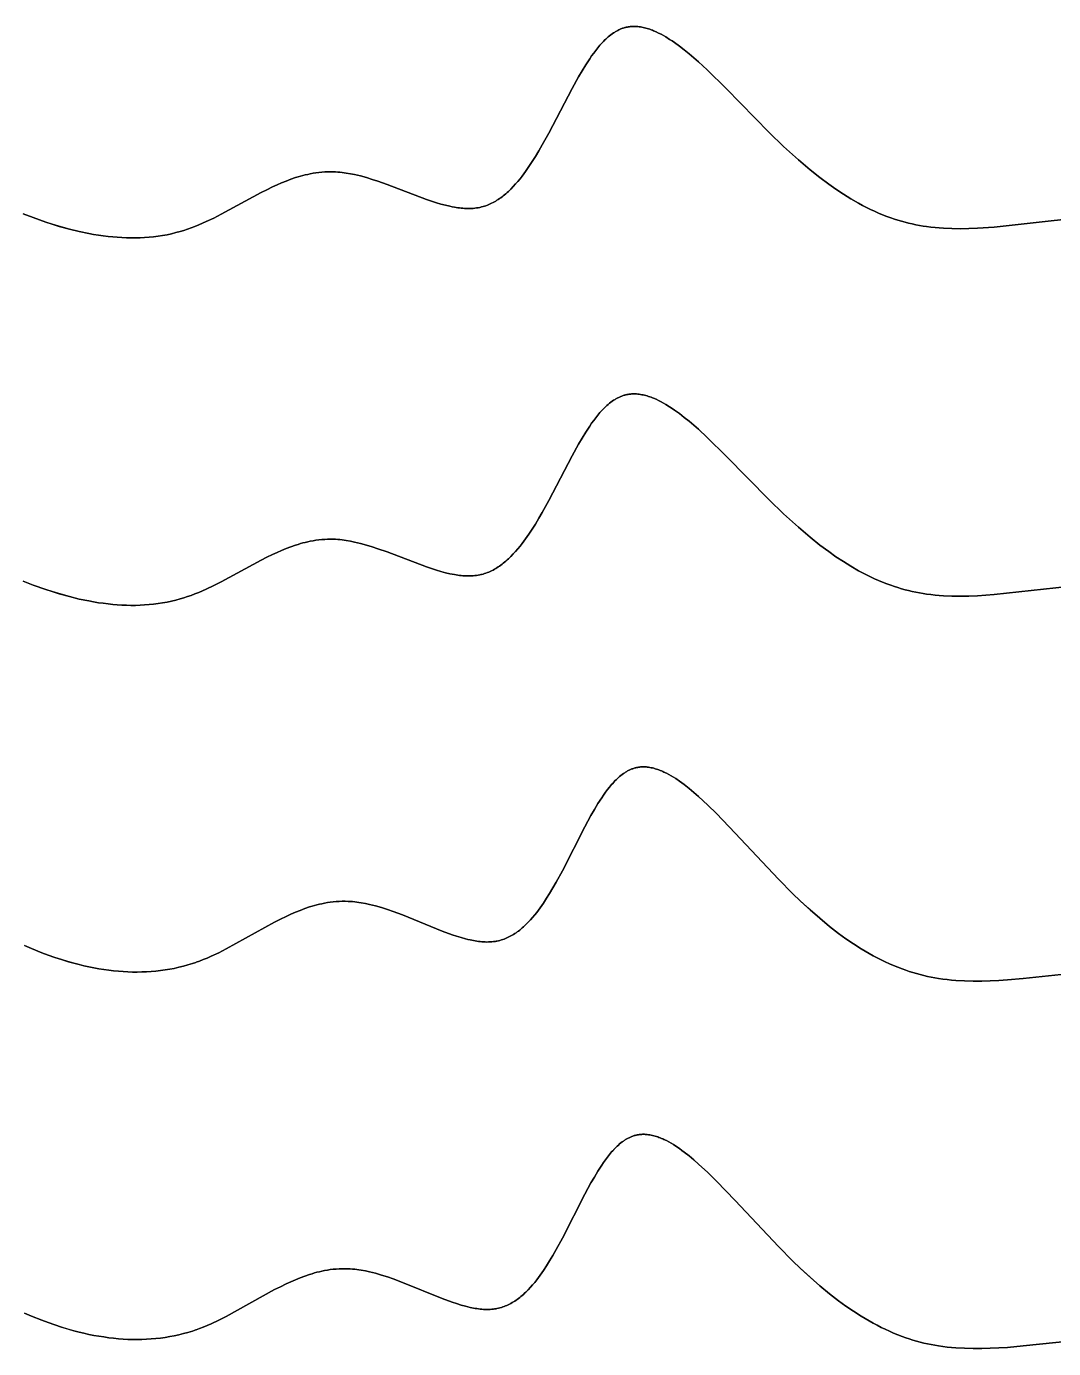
# Model space of a CAD drawing. Header units: feet. Extents: x 0 to 1.5, y 93.18 to 96.08.
# Drawn here: x 1.125 to 1.3125, y 93.9118 to 94.1533 of the extents above; entities that cross this region are included whole.
import ezdxf

# ---------------------------------------------------------------- set-up
doc = ezdxf.new("R2010")
doc.units = ezdxf.units.FT
doc.header["$MEASUREMENT"] = 0
doc.layers.add('Default', color=7, linetype='Continuous', true_color=0x000000)

msp = doc.modelspace()

# ---------------------------------------------------------------- linework, layer by layer
at = {"layer": 'Default'}
for points in [[(1.12438, 94.11904), (1.12621, 94.11834), (1.12854, 94.11752), (1.12971, 94.11713), (1.13099, 94.11674), (1.13287, 94.11622), (1.13461, 94.1158), (1.13637, 94.11543), (1.13726, 94.11527), (1.13814, 94.11512), (1.13903, 94.115), (1.13992, 94.11489), (1.14075, 94.1148), (1.14158, 94.11474), (1.14241, 94.11468), (1.14324, 94.11465), (1.14407, 94.11463), (1.1449, 94.11464), (1.14573, 94.11466), (1.14655, 94.1147), (1.14738, 94.11476), (1.1482, 94.11484), (1.14903, 94.11495), (1.14985, 94.11507), (1.15066, 94.11522), (1.15148, 94.11539), (1.15229, 94.11559), (1.15309, 94.11581), (1.15373, 94.116), (1.15376, 94.11601), (1.1544, 94.11622), (1.15504, 94.11645), (1.15574, 94.11672), (1.15644, 94.117), (1.15713, 94.1173), (1.15782, 94.11761), (1.15918, 94.11826), (1.16052, 94.11894), (1.16784, 94.1229), (1.16887, 94.12343), (1.16991, 94.12393), (1.17074, 94.12431), (1.17157, 94.12468), (1.17242, 94.12502), (1.17328, 94.12534), (1.17414, 94.12564), (1.17458, 94.12577), (1.17502, 94.1259), (1.17546, 94.12602), (1.1759, 94.12614), (1.17634, 94.12624), (1.17679, 94.12634), (1.17732, 94.12643), (1.17785, 94.12652), (1.17838, 94.12659), (1.17891, 94.12665), (1.17944, 94.12668), (1.17998, 94.12671), (1.18052, 94.12672), (1.18105, 94.12671), (1.18144, 94.12669), (1.18183, 94.12666), (1.18222, 94.12663), (1.18261, 94.12659), (1.183, 94.12654), (1.18339, 94.12648), (1.18416, 94.12635), (1.1849, 94.1262), (1.18544, 94.12607), (1.18598, 94.12594), (1.18705, 94.12564), (1.18812, 94.12532), (1.18917, 94.12497), (1.19084, 94.12438), (1.19801, 94.12166), (1.19893, 94.12135), (1.19983, 94.12106), (1.20065, 94.12082), (1.20147, 94.1206), (1.20229, 94.1204), (1.20271, 94.12032), (1.20312, 94.12024), (1.20374, 94.12014), (1.20405, 94.1201), (1.20435, 94.12007), (1.20467, 94.12004), (1.20498, 94.12002), (1.20529, 94.12001), (1.2056, 94.12), (1.20591, 94.12), (1.20622, 94.12001), (1.20653, 94.12003), (1.20684, 94.12006), (1.20715, 94.1201), (1.20746, 94.12015), (1.20777, 94.12021), (1.20792, 94.12024), (1.20807, 94.12028), (1.20835, 94.12035), (1.20862, 94.12043), (1.20888, 94.12052), (1.20915, 94.12062), (1.20941, 94.12072), (1.20967, 94.12084), (1.20992, 94.12096), (1.21017, 94.12108), (1.21042, 94.12122), (1.21066, 94.12136), (1.2109, 94.1215), (1.21114, 94.12166), (1.21137, 94.12181), (1.2116, 94.12198), (1.21183, 94.12215), (1.21205, 94.12232), (1.21229, 94.12251), (1.21253, 94.12271), (1.21276, 94.12292), (1.21299, 94.12313), (1.21344, 94.12356), (1.21388, 94.12401), (1.2143, 94.12448), (1.21471, 94.12495), (1.2151, 94.12543), (1.21548, 94.12592), (1.21612, 94.12678), (1.21674, 94.12766), (1.21733, 94.12857), (1.21791, 94.12948), (1.21854, 94.13053), (1.21916, 94.13161), (1.22035, 94.13377), (1.22462, 94.14195), (1.22579, 94.14407), (1.22643, 94.14517), (1.22711, 94.14627), (1.22782, 94.14735), (1.22818, 94.14788), (1.22855, 94.14839), (1.22893, 94.14889), (1.22931, 94.14937), (1.2297, 94.14983), (1.2301, 94.15027), (1.23012, 94.15029), (1.23032, 94.15051), (1.23054, 94.15072), (1.23076, 94.15093), (1.23098, 94.15114), (1.23121, 94.15134), (1.23145, 94.15153), (1.23169, 94.15172), (1.23194, 94.15191), (1.23219, 94.15208), (1.23232, 94.15216), (1.23245, 94.15224), (1.23258, 94.15232), (1.23271, 94.1524), (1.23284, 94.15247), (1.23298, 94.15254), (1.23312, 94.15261), (1.23325, 94.15268), (1.23339, 94.15274), (1.23353, 94.1528), (1.23368, 94.15285), (1.23382, 94.15291), (1.23396, 94.15295), (1.23411, 94.153), (1.23423, 94.15304), (1.23436, 94.15307), (1.23448, 94.1531), (1.2346, 94.15312), (1.23473, 94.15315), (1.23485, 94.15317), (1.23498, 94.15319), (1.2351, 94.15321), (1.23523, 94.15322), (1.23535, 94.15323), (1.23547, 94.15324), (1.2356, 94.15325), (1.23572, 94.15325), (1.23585, 94.15325), (1.23597, 94.15325), (1.2361, 94.15325), (1.23635, 94.15324), (1.2366, 94.15322), (1.23684, 94.15319), (1.23709, 94.15316), (1.23734, 94.15312), (1.23759, 94.15307), (1.23783, 94.15301), (1.23808, 94.15295), (1.23832, 94.15288), (1.23855, 94.15281), (1.23879, 94.15273), (1.23902, 94.15264), (1.23926, 94.15255), (1.23949, 94.15246), (1.23995, 94.15226), (1.2404, 94.15205), (1.24084, 94.15182), (1.24128, 94.15158), (1.24171, 94.15134), (1.24241, 94.1509), (1.24285, 94.15061), (1.2433, 94.1503), (1.2442, 94.14965), (1.24509, 94.14897), (1.24596, 94.14825), (1.24682, 94.14752), (1.24767, 94.14678), (1.24927, 94.1453), (1.25274, 94.14189), (1.2606, 94.13388), (1.26323, 94.13134), (1.26594, 94.12888), (1.26808, 94.12706), (1.26986, 94.12564), (1.27146, 94.12444), (1.27278, 94.12351), (1.27413, 94.12261), (1.27551, 94.12176), (1.27691, 94.12096), (1.27763, 94.12057), (1.27835, 94.1202), (1.27907, 94.11985), (1.27981, 94.11951), (1.28055, 94.11918), (1.2813, 94.11887), (1.28205, 94.11857), (1.28282, 94.11829), (1.28345, 94.11807), (1.2841, 94.11787), (1.28474, 94.11768), (1.28539, 94.1175), (1.28604, 94.11733), (1.2867, 94.11718), (1.28736, 94.11703), (1.28802, 94.11691), (1.28868, 94.1168), (1.28933, 94.1167), (1.2901, 94.1166), (1.29087, 94.11652), (1.29163, 94.11645), (1.29241, 94.11639), (1.29396, 94.11633), (1.29551, 94.11631), (1.29706, 94.11633), (1.29862, 94.11639), (1.30169, 94.11661), (1.32419, 94.11907)], [(1.32419, 94.11907), (1.30169, 94.11661), (1.29862, 94.11639), (1.29706, 94.11633), (1.29551, 94.11631), (1.29396, 94.11633), (1.29241, 94.11639), (1.29163, 94.11645), (1.29087, 94.11652), (1.2901, 94.1166), (1.28933, 94.1167), (1.28868, 94.1168), (1.28802, 94.11691), (1.28736, 94.11703), (1.2867, 94.11718), (1.28604, 94.11733), (1.28539, 94.1175), (1.28474, 94.11768), (1.2841, 94.11787), (1.28345, 94.11807), (1.28282, 94.11829), (1.28205, 94.11857), (1.2813, 94.11887), (1.28055, 94.11918), (1.27981, 94.11951), (1.27907, 94.11985), (1.27835, 94.1202), (1.27763, 94.12057), (1.27691, 94.12096), (1.27551, 94.12176), (1.27413, 94.12261), (1.27278, 94.12351), (1.27146, 94.12444), (1.26986, 94.12564), (1.26808, 94.12706), (1.26594, 94.12888), (1.26323, 94.13134), (1.2606, 94.13388), (1.25274, 94.14189), (1.24927, 94.1453), (1.24767, 94.14678), (1.24682, 94.14752), (1.24596, 94.14825), (1.24509, 94.14897), (1.2442, 94.14965), (1.2433, 94.1503), (1.24285, 94.15061), (1.24241, 94.1509), (1.24171, 94.15134), (1.24128, 94.15158), (1.24084, 94.15182), (1.2404, 94.15205), (1.23995, 94.15226), (1.23949, 94.15246), (1.23926, 94.15255), (1.23902, 94.15264), (1.23879, 94.15273), (1.23855, 94.15281), (1.23832, 94.15288), (1.23808, 94.15295), (1.23783, 94.15301), (1.23759, 94.15307), (1.23734, 94.15312), (1.23709, 94.15316), (1.23684, 94.15319), (1.2366, 94.15322), (1.23635, 94.15324), (1.2361, 94.15325), (1.23597, 94.15325), (1.23585, 94.15325), (1.23572, 94.15325), (1.2356, 94.15325), (1.23547, 94.15324), (1.23535, 94.15323), (1.23523, 94.15322), (1.2351, 94.15321), (1.23498, 94.15319), (1.23485, 94.15317), (1.23473, 94.15315), (1.2346, 94.15312), (1.23448, 94.1531), (1.23436, 94.15307), (1.23423, 94.15304), (1.23411, 94.153), (1.23396, 94.15295), (1.23382, 94.15291), (1.23368, 94.15285), (1.23353, 94.1528), (1.23339, 94.15274), (1.23325, 94.15268), (1.23312, 94.15261), (1.23298, 94.15254), (1.23284, 94.15247), (1.23271, 94.1524), (1.23258, 94.15232), (1.23245, 94.15224), (1.23232, 94.15216), (1.23219, 94.15208), (1.23194, 94.15191), (1.23169, 94.15172), (1.23145, 94.15153), (1.23121, 94.15134), (1.23098, 94.15114), (1.23076, 94.15093), (1.23054, 94.15072), (1.23032, 94.15051), (1.23012, 94.15029), (1.2301, 94.15027), (1.2297, 94.14983), (1.22931, 94.14937), (1.22893, 94.14889), (1.22855, 94.14839), (1.22818, 94.14788), (1.22782, 94.14735), (1.22711, 94.14627), (1.22643, 94.14517), (1.22579, 94.14407), (1.22462, 94.14195), (1.22035, 94.13377), (1.21916, 94.13161), (1.21854, 94.13053), (1.21791, 94.12948), (1.21733, 94.12857), (1.21674, 94.12766), (1.21612, 94.12678), (1.21548, 94.12592), (1.2151, 94.12543), (1.21471, 94.12495), (1.2143, 94.12448), (1.21388, 94.12401), (1.21344, 94.12356), (1.21299, 94.12313), (1.21276, 94.12292), (1.21253, 94.12271), (1.21229, 94.12251), (1.21205, 94.12232), (1.21183, 94.12215), (1.2116, 94.12198), (1.21137, 94.12181), (1.21114, 94.12166), (1.2109, 94.1215), (1.21066, 94.12136), (1.21042, 94.12122), (1.21017, 94.12108), (1.20992, 94.12096), (1.20967, 94.12084), (1.20941, 94.12072), (1.20915, 94.12062), (1.20888, 94.12052), (1.20862, 94.12043), (1.20835, 94.12035), (1.20807, 94.12028), (1.20792, 94.12024), (1.20777, 94.12021), (1.20746, 94.12015), (1.20715, 94.1201), (1.20684, 94.12006), (1.20653, 94.12003), (1.20622, 94.12001), (1.20591, 94.12), (1.2056, 94.12), (1.20529, 94.12001), (1.20498, 94.12002), (1.20467, 94.12004), (1.20435, 94.12007), (1.20405, 94.1201), (1.20374, 94.12014), (1.20312, 94.12024), (1.20271, 94.12032), (1.20229, 94.1204), (1.20147, 94.1206), (1.20065, 94.12082), (1.19983, 94.12106), (1.19893, 94.12135), (1.19801, 94.12166), (1.19084, 94.12438), (1.18917, 94.12497), (1.18812, 94.12532), (1.18705, 94.12564), (1.18598, 94.12594), (1.18544, 94.12607), (1.1849, 94.1262), (1.18416, 94.12635), (1.18339, 94.12648), (1.183, 94.12654), (1.18261, 94.12659), (1.18222, 94.12663), (1.18183, 94.12666), (1.18144, 94.12669), (1.18105, 94.12671), (1.18052, 94.12672), (1.17998, 94.12671), (1.17944, 94.12668), (1.17891, 94.12665), (1.17838, 94.12659), (1.17785, 94.12652), (1.17732, 94.12643), (1.17679, 94.12634), (1.17634, 94.12624), (1.1759, 94.12614), (1.17546, 94.12602), (1.17502, 94.1259), (1.17458, 94.12577), (1.17414, 94.12564), (1.17328, 94.12534), (1.17242, 94.12502), (1.17157, 94.12468), (1.17074, 94.12431), (1.16991, 94.12393), (1.16887, 94.12343), (1.16784, 94.1229), (1.16052, 94.11894), (1.15918, 94.11826), (1.15782, 94.11761), (1.15713, 94.1173), (1.15644, 94.117), (1.15574, 94.11672), (1.15504, 94.11645), (1.1544, 94.11622), (1.15376, 94.11601), (1.15373, 94.116), (1.15309, 94.11581), (1.15229, 94.11559), (1.15148, 94.11539), (1.15066, 94.11522), (1.14985, 94.11507), (1.14903, 94.11495), (1.1482, 94.11484), (1.14738, 94.11476), (1.14655, 94.1147), (1.14573, 94.11466), (1.1449, 94.11464), (1.14407, 94.11463), (1.14324, 94.11465), (1.14241, 94.11468), (1.14158, 94.11474), (1.14075, 94.1148), (1.13992, 94.11489), (1.13903, 94.115), (1.13814, 94.11512), (1.13726, 94.11527), (1.13637, 94.11543), (1.13461, 94.1158), (1.13287, 94.11622), (1.13089, 94.11677), (1.12971, 94.11713), (1.12854, 94.11752), (1.12621, 94.11834), (1.12438, 94.11904)], [(1.12438, 94.05193), (1.12621, 94.05123), (1.12854, 94.05041), (1.12971, 94.05002), (1.13099, 94.04963), (1.13287, 94.04911), (1.13461, 94.04868), (1.13637, 94.04832), (1.13726, 94.04816), (1.13814, 94.04801), (1.13903, 94.04789), (1.13992, 94.04778), (1.14075, 94.04769), (1.14158, 94.04762), (1.14241, 94.04757), (1.14324, 94.04754), (1.14407, 94.04752), (1.1449, 94.04752), (1.14573, 94.04754), (1.14655, 94.04759), (1.14738, 94.04765), (1.1482, 94.04773), (1.14903, 94.04783), (1.14985, 94.04796), (1.15066, 94.04811), (1.15148, 94.04828), (1.15229, 94.04848), (1.15309, 94.0487), (1.15373, 94.04889), (1.15376, 94.0489), (1.1544, 94.04911), (1.15504, 94.04934), (1.15574, 94.0496), (1.15644, 94.04989), (1.15713, 94.05019), (1.15782, 94.05049), (1.15918, 94.05115), (1.16052, 94.05183), (1.16784, 94.05579), (1.16887, 94.05632), (1.16991, 94.05682), (1.17074, 94.0572), (1.17157, 94.05756), (1.17242, 94.05791), (1.17328, 94.05823), (1.17414, 94.05852), (1.17458, 94.05866), (1.17502, 94.05879), (1.17546, 94.05891), (1.1759, 94.05902), (1.17634, 94.05913), (1.17679, 94.05922), (1.17732, 94.05932), (1.17785, 94.05941), (1.17838, 94.05948), (1.17891, 94.05953), (1.17944, 94.05957), (1.17998, 94.0596), (1.18052, 94.0596), (1.18105, 94.05959), (1.18144, 94.05958), (1.18183, 94.05955), (1.18222, 94.05952), (1.18261, 94.05947), (1.183, 94.05942), (1.18339, 94.05937), (1.18416, 94.05923), (1.1849, 94.05908), (1.18544, 94.05896), (1.18598, 94.05883), (1.18705, 94.05853), (1.18812, 94.05821), (1.18917, 94.05786), (1.19084, 94.05727), (1.19801, 94.05455), (1.19893, 94.05424), (1.19983, 94.05395), (1.20065, 94.05371), (1.20147, 94.05348), (1.20229, 94.05329), (1.20271, 94.0532), (1.20312, 94.05313), (1.20374, 94.05303), (1.20405, 94.05299), (1.20435, 94.05296), (1.20467, 94.05293), (1.20498, 94.05291), (1.20529, 94.0529), (1.2056, 94.05289), (1.20591, 94.05289), (1.20622, 94.0529), (1.20653, 94.05292), (1.20684, 94.05295), (1.20715, 94.05299), (1.20746, 94.05304), (1.20777, 94.05309), (1.20792, 94.05313), (1.20807, 94.05316), (1.20835, 94.05324), (1.20862, 94.05332), (1.20888, 94.05341), (1.20915, 94.0535), (1.20941, 94.05361), (1.20967, 94.05372), (1.20992, 94.05384), (1.21017, 94.05397), (1.21042, 94.0541), (1.21066, 94.05424), (1.2109, 94.05439), (1.21114, 94.05454), (1.21137, 94.0547), (1.2116, 94.05486), (1.21183, 94.05503), (1.21205, 94.05521), (1.21229, 94.0554), (1.21253, 94.0556), (1.21276, 94.05581), (1.21299, 94.05602), (1.21344, 94.05645), (1.21388, 94.0569), (1.2143, 94.05736), (1.21471, 94.05784), (1.2151, 94.05832), (1.21548, 94.0588), (1.21612, 94.05967), (1.21674, 94.06055), (1.21733, 94.06145), (1.21791, 94.06236), (1.21854, 94.06342), (1.21916, 94.06449), (1.22035, 94.06666), (1.22462, 94.07484), (1.22579, 94.07696), (1.22643, 94.07806), (1.22711, 94.07916), (1.22782, 94.08024), (1.22818, 94.08077), (1.22855, 94.08128), (1.22893, 94.08178), (1.22931, 94.08226), (1.2297, 94.08272), (1.2301, 94.08316), (1.23012, 94.08318), (1.23032, 94.08339), (1.23054, 94.08361), (1.23076, 94.08382), (1.23098, 94.08402), (1.23121, 94.08423), (1.23145, 94.08442), (1.23169, 94.08461), (1.23194, 94.08479), (1.23219, 94.08497), (1.23232, 94.08505), (1.23245, 94.08513), (1.23258, 94.08521), (1.23271, 94.08529), (1.23284, 94.08536), (1.23298, 94.08543), (1.23312, 94.0855), (1.23325, 94.08556), (1.23339, 94.08563), (1.23353, 94.08569), (1.23368, 94.08574), (1.23382, 94.08579), (1.23396, 94.08584), (1.23411, 94.08589), (1.23423, 94.08592), (1.23436, 94.08596), (1.23448, 94.08598), (1.2346, 94.08601), (1.23473, 94.08604), (1.23485, 94.08606), (1.23498, 94.08608), (1.2351, 94.08609), (1.23523, 94.08611), (1.23535, 94.08612), (1.23547, 94.08613), (1.2356, 94.08614), (1.23572, 94.08614), (1.23585, 94.08614), (1.23597, 94.08614), (1.2361, 94.08614), (1.23635, 94.08613), (1.2366, 94.08611), (1.23684, 94.08608), (1.23709, 94.08605), (1.23734, 94.086), (1.23759, 94.08595), (1.23783, 94.0859), (1.23808, 94.08583), (1.23832, 94.08577), (1.23855, 94.08569), (1.23879, 94.08561), (1.23902, 94.08553), (1.23926, 94.08544), (1.23949, 94.08535), (1.23995, 94.08515), (1.2404, 94.08494), (1.24084, 94.08471), (1.24128, 94.08447), (1.24171, 94.08422), (1.24241, 94.08379), (1.24285, 94.0835), (1.2433, 94.08319), (1.2442, 94.08254), (1.24509, 94.08186), (1.24596, 94.08114), (1.24682, 94.08041), (1.24767, 94.07967), (1.24927, 94.07819), (1.25274, 94.07478), (1.2606, 94.06677), (1.26323, 94.06423), (1.26594, 94.06177), (1.26808, 94.05995), (1.26986, 94.05853), (1.27146, 94.05733), (1.27278, 94.0564), (1.27413, 94.0555), (1.27551, 94.05465), (1.27691, 94.05385), (1.27763, 94.05346), (1.27835, 94.05309), (1.27907, 94.05273), (1.27981, 94.05239), (1.28055, 94.05207), (1.2813, 94.05175), (1.28205, 94.05146), (1.28282, 94.05118), (1.28345, 94.05096), (1.2841, 94.05076), (1.28474, 94.05056), (1.28539, 94.05038), (1.28604, 94.05022), (1.2867, 94.05006), (1.28736, 94.04992), (1.28802, 94.0498), (1.28868, 94.04968), (1.28933, 94.04959), (1.2901, 94.04949), (1.29087, 94.0494), (1.29163, 94.04934), (1.29241, 94.04928), (1.29396, 94.04921), (1.29551, 94.0492), (1.29706, 94.04922), (1.29862, 94.04928), (1.30169, 94.04949), (1.32419, 94.05196)], [(1.32419, 94.05196), (1.30169, 94.04949), (1.29862, 94.04928), (1.29706, 94.04922), (1.29551, 94.0492), (1.29396, 94.04921), (1.29241, 94.04928), (1.29163, 94.04934), (1.29087, 94.0494), (1.2901, 94.04949), (1.28933, 94.04959), (1.28868, 94.04968), (1.28802, 94.0498), (1.28736, 94.04992), (1.2867, 94.05006), (1.28604, 94.05022), (1.28539, 94.05038), (1.28474, 94.05056), (1.2841, 94.05076), (1.28345, 94.05096), (1.28282, 94.05118), (1.28205, 94.05146), (1.2813, 94.05175), (1.28055, 94.05207), (1.27981, 94.05239), (1.27907, 94.05273), (1.27835, 94.05309), (1.27763, 94.05346), (1.27691, 94.05385), (1.27551, 94.05465), (1.27413, 94.0555), (1.27278, 94.0564), (1.27146, 94.05733), (1.26986, 94.05853), (1.26808, 94.05995), (1.26594, 94.06177), (1.26323, 94.06423), (1.2606, 94.06677), (1.25274, 94.07478), (1.24927, 94.07819), (1.24767, 94.07967), (1.24682, 94.08041), (1.24596, 94.08114), (1.24509, 94.08186), (1.2442, 94.08254), (1.2433, 94.08319), (1.24285, 94.0835), (1.24241, 94.08379), (1.24171, 94.08422), (1.24128, 94.08447), (1.24084, 94.08471), (1.2404, 94.08494), (1.23995, 94.08515), (1.23949, 94.08535), (1.23926, 94.08544), (1.23902, 94.08553), (1.23879, 94.08561), (1.23855, 94.08569), (1.23832, 94.08577), (1.23808, 94.08583), (1.23783, 94.0859), (1.23759, 94.08595), (1.23734, 94.086), (1.23709, 94.08605), (1.23684, 94.08608), (1.2366, 94.08611), (1.23635, 94.08613), (1.2361, 94.08614), (1.23597, 94.08614), (1.23585, 94.08614), (1.23572, 94.08614), (1.2356, 94.08614), (1.23547, 94.08613), (1.23535, 94.08612), (1.23523, 94.08611), (1.2351, 94.08609), (1.23498, 94.08608), (1.23485, 94.08606), (1.23473, 94.08604), (1.2346, 94.08601), (1.23448, 94.08598), (1.23436, 94.08596), (1.23423, 94.08592), (1.23411, 94.08589), (1.23396, 94.08584), (1.23382, 94.08579), (1.23368, 94.08574), (1.23353, 94.08569), (1.23339, 94.08563), (1.23325, 94.08556), (1.23312, 94.0855), (1.23298, 94.08543), (1.23284, 94.08536), (1.23271, 94.08529), (1.23258, 94.08521), (1.23245, 94.08513), (1.23232, 94.08505), (1.23219, 94.08497), (1.23194, 94.08479), (1.23169, 94.08461), (1.23145, 94.08442), (1.23121, 94.08423), (1.23098, 94.08402), (1.23076, 94.08382), (1.23054, 94.08361), (1.23032, 94.08339), (1.23012, 94.08318), (1.2301, 94.08316), (1.2297, 94.08272), (1.22931, 94.08226), (1.22893, 94.08178), (1.22855, 94.08128), (1.22818, 94.08077), (1.22782, 94.08024), (1.22711, 94.07916), (1.22643, 94.07806), (1.22579, 94.07696), (1.22462, 94.07484), (1.22035, 94.06666), (1.21916, 94.06449), (1.21854, 94.06342), (1.21791, 94.06236), (1.21733, 94.06145), (1.21674, 94.06055), (1.21612, 94.05967), (1.21548, 94.0588), (1.2151, 94.05832), (1.21471, 94.05784), (1.2143, 94.05736), (1.21388, 94.0569), (1.21344, 94.05645), (1.21299, 94.05602), (1.21276, 94.05581), (1.21253, 94.0556), (1.21229, 94.0554), (1.21205, 94.05521), (1.21183, 94.05503), (1.2116, 94.05486), (1.21137, 94.0547), (1.21114, 94.05454), (1.2109, 94.05439), (1.21066, 94.05424), (1.21042, 94.0541), (1.21017, 94.05397), (1.20992, 94.05384), (1.20967, 94.05372), (1.20941, 94.05361), (1.20915, 94.0535), (1.20888, 94.05341), (1.20862, 94.05332), (1.20835, 94.05324), (1.20807, 94.05316), (1.20792, 94.05313), (1.20777, 94.05309), (1.20746, 94.05304), (1.20715, 94.05299), (1.20684, 94.05295), (1.20653, 94.05292), (1.20622, 94.0529), (1.20591, 94.05289), (1.2056, 94.05289), (1.20529, 94.0529), (1.20498, 94.05291), (1.20467, 94.05293), (1.20435, 94.05296), (1.20405, 94.05299), (1.20374, 94.05303), (1.20312, 94.05313), (1.20271, 94.0532), (1.20229, 94.05329), (1.20147, 94.05348), (1.20065, 94.05371), (1.19983, 94.05395), (1.19893, 94.05424), (1.19801, 94.05455), (1.19084, 94.05727), (1.18917, 94.05786), (1.18812, 94.05821), (1.18705, 94.05853), (1.18598, 94.05883), (1.18544, 94.05896), (1.1849, 94.05908), (1.18416, 94.05923), (1.18339, 94.05937), (1.183, 94.05942), (1.18261, 94.05947), (1.18222, 94.05952), (1.18183, 94.05955), (1.18144, 94.05958), (1.18105, 94.05959), (1.18052, 94.0596), (1.17998, 94.0596), (1.17944, 94.05957), (1.17891, 94.05953), (1.17838, 94.05948), (1.17785, 94.05941), (1.17732, 94.05932), (1.17679, 94.05922), (1.17634, 94.05913), (1.1759, 94.05902), (1.17546, 94.05891), (1.17502, 94.05879), (1.17458, 94.05866), (1.17414, 94.05852), (1.17328, 94.05823), (1.17242, 94.05791), (1.17157, 94.05756), (1.17074, 94.0572), (1.16991, 94.05682), (1.16887, 94.05632), (1.16784, 94.05579), (1.16052, 94.05183), (1.15918, 94.05115), (1.15782, 94.05049), (1.15713, 94.05019), (1.15644, 94.04989), (1.15574, 94.0496), (1.15504, 94.04934), (1.1544, 94.04911), (1.15376, 94.0489), (1.15373, 94.04889), (1.15309, 94.0487), (1.15229, 94.04848), (1.15148, 94.04828), (1.15066, 94.04811), (1.14985, 94.04796), (1.14903, 94.04783), (1.1482, 94.04773), (1.14738, 94.04765), (1.14655, 94.04759), (1.14573, 94.04754), (1.1449, 94.04752), (1.14407, 94.04752), (1.14324, 94.04754), (1.14241, 94.04757), (1.14158, 94.04762), (1.14075, 94.04769), (1.13992, 94.04778), (1.13903, 94.04789), (1.13814, 94.04801), (1.13726, 94.04816), (1.13637, 94.04832), (1.13461, 94.04868), (1.13287, 94.04911), (1.13089, 94.04966), (1.12971, 94.05002), (1.12854, 94.05041), (1.12621, 94.05123), (1.12438, 94.05193)], [(1.12463, 93.98538), (1.12592, 93.98483), (1.12779, 93.98408), (1.12898, 93.98364), (1.13017, 93.98322), (1.13137, 93.98282), (1.13269, 93.98242), (1.13365, 93.98215), (1.13461, 93.9819), (1.1355, 93.98168), (1.13639, 93.98149), (1.13729, 93.98131), (1.1382, 93.98114), (1.1391, 93.981), (1.14001, 93.98088), (1.14092, 93.98077), (1.14183, 93.98068), (1.14268, 93.98062), (1.14353, 93.98058), (1.14438, 93.98055), (1.14524, 93.98055), (1.14609, 93.98056), (1.14693, 93.98059), (1.14778, 93.98064), (1.14863, 93.98072), (1.14947, 93.98081), (1.15031, 93.98093), (1.15115, 93.98106), (1.15199, 93.98122), (1.15282, 93.98141), (1.15365, 93.98161), (1.15447, 93.98184), (1.15529, 93.98209), (1.15594, 93.98231), (1.15597, 93.98232), (1.15662, 93.98256), (1.15727, 93.98281), (1.15798, 93.98311), (1.15869, 93.98342), (1.16009, 93.98407), (1.16148, 93.98477), (1.1703, 93.98965), (1.17135, 93.99019), (1.1724, 93.9907), (1.17324, 93.99109), (1.17409, 93.99146), (1.17495, 93.99181), (1.17582, 93.99213), (1.1767, 93.99243), (1.17714, 93.99256), (1.17759, 93.99269), (1.17804, 93.99281), (1.17849, 93.99292), (1.17894, 93.99303), (1.17939, 93.99312), (1.17993, 93.99322), (1.18047, 93.9933), (1.18101, 93.99337), (1.18155, 93.99342), (1.18209, 93.99345), (1.18263, 93.99347), (1.18318, 93.99348), (1.18373, 93.99346), (1.18412, 93.99344), (1.18452, 93.99341), (1.18492, 93.99337), (1.18531, 93.99333), (1.1857, 93.99327), (1.1861, 93.99321), (1.18688, 93.99307), (1.18763, 93.99291), (1.18818, 93.99277), (1.18873, 93.99263), (1.18982, 93.99232), (1.1909, 93.99197), (1.19197, 93.9916), (1.19365, 93.99097), (1.20089, 93.98804), (1.20271, 93.98736), (1.20352, 93.98709), (1.20434, 93.98684), (1.20517, 93.9866), (1.20558, 93.9865), (1.206, 93.9864), (1.2066, 93.98628), (1.2069, 93.98623), (1.20721, 93.98618), (1.20751, 93.98614), (1.20782, 93.9861), (1.20813, 93.98607), (1.20844, 93.98605), (1.20875, 93.98604), (1.20906, 93.98603), (1.20937, 93.98604), (1.20968, 93.98605), (1.20998, 93.98607), (1.21029, 93.9861), (1.21044, 93.98612), (1.2106, 93.98615), (1.21075, 93.98617), (1.2109, 93.9862), (1.21117, 93.98626), (1.21144, 93.98633), (1.2117, 93.9864), (1.21196, 93.98648), (1.21221, 93.98658), (1.21247, 93.98667), (1.21271, 93.98678), (1.21296, 93.98689), (1.2132, 93.98701), (1.21344, 93.98714), (1.21368, 93.98728), (1.21391, 93.98742), (1.21414, 93.98756), (1.21437, 93.98771), (1.21459, 93.98787), (1.21481, 93.98803), (1.21505, 93.98822), (1.21528, 93.9884), (1.2155, 93.9886), (1.21573, 93.9888), (1.21595, 93.989), (1.21617, 93.98921), (1.21659, 93.98963), (1.217, 93.99007), (1.2174, 93.99052), (1.21778, 93.99098), (1.21815, 93.99145), (1.21846, 93.99186), (1.21877, 93.99228), (1.21937, 93.99314), (1.21994, 93.99401), (1.22049, 93.99489), (1.2211, 93.99591), (1.2217, 93.99696), (1.22284, 93.99906), (1.22694, 94.00707), (1.22806, 94.00914), (1.22867, 94.01022), (1.22933, 94.0113), (1.23001, 94.01237), (1.23036, 94.01288), (1.23072, 94.01338), (1.23108, 94.01387), (1.23145, 94.01434), (1.23183, 94.01479), (1.23202, 94.01501), (1.23221, 94.01522), (1.23223, 94.01524), (1.23243, 94.01545), (1.23264, 94.01565), (1.23285, 94.01586), (1.23306, 94.01606), (1.23329, 94.01625), (1.23352, 94.01644), (1.23375, 94.01662), (1.23399, 94.0168), (1.23411, 94.01688), (1.23423, 94.01696), (1.23436, 94.01704), (1.23448, 94.01712), (1.23461, 94.01719), (1.23474, 94.01727), (1.23487, 94.01734), (1.235, 94.0174), (1.23513, 94.01747), (1.23527, 94.01753), (1.2354, 94.01758), (1.23554, 94.01764), (1.23568, 94.01769), (1.23582, 94.01774), (1.23596, 94.01778), (1.2361, 94.01782), (1.23622, 94.01785), (1.23635, 94.01788), (1.23647, 94.01791), (1.23659, 94.01793), (1.23672, 94.01795), (1.23684, 94.01797), (1.23696, 94.01798), (1.23709, 94.018), (1.23721, 94.01801), (1.23733, 94.01801), (1.23746, 94.01802), (1.23758, 94.01802), (1.2377, 94.01802), (1.23783, 94.01802), (1.23795, 94.01801), (1.23807, 94.01801), (1.23819, 94.018), (1.23832, 94.01798), (1.23856, 94.01795), (1.23881, 94.01792), (1.23905, 94.01787), (1.23929, 94.01782), (1.23953, 94.01776), (1.23977, 94.01769), (1.24001, 94.01762), (1.24024, 94.01754), (1.24047, 94.01746), (1.2407, 94.01737), (1.24093, 94.01728), (1.24115, 94.01718), (1.24138, 94.01708), (1.24182, 94.01686), (1.24226, 94.01663), (1.24269, 94.01639), (1.24311, 94.01613), (1.24352, 94.01587), (1.24421, 94.01541), (1.24465, 94.0151), (1.24509, 94.01477), (1.24597, 94.01408), (1.24684, 94.01335), (1.24771, 94.01259), (1.24939, 94.01103), (1.25096, 94.00949), (1.2544, 94.00591), (1.26226, 93.99752), (1.26491, 93.99486), (1.26627, 93.99356), (1.26806, 93.9919), (1.26982, 93.99036), (1.27163, 93.98887), (1.27326, 93.98761), (1.27461, 93.98663), (1.27598, 93.98569), (1.27739, 93.98479), (1.2781, 93.98436), (1.27882, 93.98394), (1.27955, 93.98353), (1.28029, 93.98314), (1.28103, 93.98277), (1.28178, 93.9824), (1.28254, 93.98205), (1.28331, 93.98172), (1.28408, 93.98141), (1.28486, 93.98111), (1.28552, 93.98088), (1.28617, 93.98066), (1.28683, 93.98045), (1.28749, 93.98025), (1.28816, 93.98007), (1.28883, 93.97991), (1.2895, 93.97975), (1.29018, 93.97961), (1.29085, 93.97949), (1.29152, 93.97938), (1.2923, 93.97926), (1.29308, 93.97917), (1.29386, 93.97909), (1.29464, 93.97902), (1.29622, 93.97893), (1.2978, 93.97889), (1.29938, 93.97889), (1.30095, 93.97894), (1.30252, 93.97901), (1.30408, 93.97911), (1.30696, 93.97936), (1.32659, 93.98142)], [(1.32659, 93.98142), (1.30696, 93.97936), (1.30408, 93.97911), (1.30252, 93.97901), (1.30095, 93.97894), (1.29938, 93.97889), (1.2978, 93.97889), (1.29622, 93.97893), (1.29464, 93.97902), (1.29386, 93.97909), (1.29308, 93.97917), (1.2923, 93.97926), (1.29152, 93.97938), (1.29085, 93.97949), (1.29018, 93.97961), (1.2895, 93.97975), (1.28883, 93.97991), (1.28816, 93.98007), (1.28749, 93.98025), (1.28683, 93.98045), (1.28617, 93.98066), (1.28552, 93.98088), (1.28486, 93.98111), (1.28408, 93.98141), (1.28331, 93.98172), (1.28254, 93.98205), (1.28178, 93.9824), (1.28103, 93.98277), (1.28029, 93.98314), (1.27955, 93.98353), (1.27882, 93.98394), (1.2781, 93.98436), (1.27739, 93.98479), (1.27598, 93.98569), (1.27461, 93.98663), (1.27326, 93.98761), (1.27163, 93.98887), (1.26982, 93.99036), (1.26764, 93.99228), (1.26627, 93.99356), (1.26491, 93.99486), (1.26226, 93.99752), (1.2544, 94.00591), (1.25096, 94.00949), (1.24939, 94.01103), (1.24771, 94.01259), (1.24684, 94.01335), (1.24597, 94.01408), (1.24509, 94.01477), (1.24465, 94.0151), (1.24421, 94.01541), (1.24352, 94.01587), (1.24311, 94.01613), (1.24269, 94.01639), (1.24226, 94.01663), (1.24182, 94.01686), (1.24138, 94.01708), (1.24115, 94.01718), (1.24093, 94.01728), (1.2407, 94.01737), (1.24047, 94.01746), (1.24024, 94.01754), (1.24001, 94.01762), (1.23977, 94.01769), (1.23953, 94.01776), (1.23929, 94.01782), (1.23905, 94.01787), (1.23881, 94.01792), (1.23856, 94.01795), (1.23832, 94.01798), (1.23819, 94.018), (1.23807, 94.01801), (1.23795, 94.01801), (1.23783, 94.01802), (1.2377, 94.01802), (1.23758, 94.01802), (1.23746, 94.01802), (1.23733, 94.01801), (1.23721, 94.01801), (1.23709, 94.018), (1.23696, 94.01798), (1.23684, 94.01797), (1.23672, 94.01795), (1.23659, 94.01793), (1.23647, 94.01791), (1.23635, 94.01788), (1.23622, 94.01785), (1.2361, 94.01782), (1.23596, 94.01778), (1.23582, 94.01774), (1.23568, 94.01769), (1.23554, 94.01764), (1.2354, 94.01758), (1.23527, 94.01753), (1.23513, 94.01747), (1.235, 94.0174), (1.23487, 94.01734), (1.23474, 94.01727), (1.23461, 94.01719), (1.23448, 94.01712), (1.23436, 94.01704), (1.23423, 94.01696), (1.23411, 94.01688), (1.23399, 94.0168), (1.23375, 94.01662), (1.23352, 94.01644), (1.23329, 94.01625), (1.23306, 94.01606), (1.23285, 94.01586), (1.23264, 94.01565), (1.23243, 94.01545), (1.23223, 94.01524), (1.23221, 94.01522), (1.23202, 94.01501), (1.23183, 94.01479), (1.23145, 94.01434), (1.23108, 94.01387), (1.23072, 94.01338), (1.23036, 94.01288), (1.23001, 94.01237), (1.22933, 94.0113), (1.22867, 94.01022), (1.22806, 94.00914), (1.22694, 94.00707), (1.22284, 93.99906), (1.2217, 93.99696), (1.2211, 93.99591), (1.22049, 93.99489), (1.21994, 93.99401), (1.21937, 93.99314), (1.21877, 93.99228), (1.21846, 93.99186), (1.21815, 93.99145), (1.21778, 93.99098), (1.2174, 93.99052), (1.217, 93.99007), (1.21659, 93.98963), (1.21617, 93.98921), (1.21595, 93.989), (1.21573, 93.9888), (1.2155, 93.9886), (1.21528, 93.9884), (1.21505, 93.98822), (1.21481, 93.98803), (1.21459, 93.98787), (1.21437, 93.98771), (1.21414, 93.98756), (1.21391, 93.98742), (1.21368, 93.98728), (1.21344, 93.98714), (1.2132, 93.98701), (1.21296, 93.98689), (1.21271, 93.98678), (1.21247, 93.98667), (1.21221, 93.98658), (1.21196, 93.98648), (1.2117, 93.9864), (1.21144, 93.98633), (1.21117, 93.98626), (1.2109, 93.9862), (1.21075, 93.98617), (1.2106, 93.98615), (1.21044, 93.98612), (1.21029, 93.9861), (1.20998, 93.98607), (1.20968, 93.98605), (1.20937, 93.98604), (1.20906, 93.98603), (1.20875, 93.98604), (1.20844, 93.98605), (1.20813, 93.98607), (1.20782, 93.9861), (1.20751, 93.98614), (1.20721, 93.98618), (1.2069, 93.98623), (1.2066, 93.98628), (1.206, 93.9864), (1.20558, 93.9865), (1.20517, 93.9866), (1.20434, 93.98684), (1.20352, 93.98709), (1.20271, 93.98736), (1.20089, 93.98804), (1.19365, 93.99097), (1.19197, 93.9916), (1.1909, 93.99197), (1.18982, 93.99232), (1.18873, 93.99263), (1.18818, 93.99277), (1.18763, 93.99291), (1.18688, 93.99307), (1.1861, 93.99321), (1.1857, 93.99327), (1.18531, 93.99333), (1.18492, 93.99337), (1.18452, 93.99341), (1.18412, 93.99344), (1.18373, 93.99346), (1.18318, 93.99348), (1.18263, 93.99347), (1.18209, 93.99345), (1.18155, 93.99342), (1.18101, 93.99337), (1.18047, 93.9933), (1.17993, 93.99322), (1.17939, 93.99312), (1.17894, 93.99303), (1.17849, 93.99292), (1.17804, 93.99281), (1.17759, 93.99269), (1.17714, 93.99256), (1.1767, 93.99243), (1.17582, 93.99213), (1.17495, 93.99181), (1.17409, 93.99146), (1.17324, 93.99109), (1.1724, 93.9907), (1.17135, 93.99019), (1.1703, 93.98965), (1.16148, 93.98477), (1.16009, 93.98407), (1.15869, 93.98342), (1.15798, 93.98311), (1.15727, 93.98281), (1.15662, 93.98256), (1.15597, 93.98232), (1.15594, 93.98231), (1.15529, 93.98209), (1.15447, 93.98184), (1.15365, 93.98161), (1.15282, 93.98141), (1.15199, 93.98122), (1.15115, 93.98106), (1.15031, 93.98093), (1.14947, 93.98081), (1.14863, 93.98072), (1.14778, 93.98064), (1.14693, 93.98059), (1.14609, 93.98056), (1.14524, 93.98055), (1.14438, 93.98055), (1.14353, 93.98058), (1.14268, 93.98062), (1.14183, 93.98068), (1.14092, 93.98077), (1.14001, 93.98088), (1.1391, 93.981), (1.1382, 93.98114), (1.13729, 93.98131), (1.13639, 93.98149), (1.1355, 93.98168), (1.13461, 93.9819), (1.13365, 93.98215), (1.13258, 93.98245), (1.13137, 93.98282), (1.13017, 93.98322), (1.12898, 93.98364), (1.12779, 93.98408), (1.12592, 93.98483), (1.12463, 93.98538)], [(1.12463, 93.91827), (1.12592, 93.91772), (1.12779, 93.91697), (1.12898, 93.91653), (1.13017, 93.9161), (1.13137, 93.91571), (1.13269, 93.9153), (1.13365, 93.91504), (1.13461, 93.91478), (1.1355, 93.91457), (1.13639, 93.91437), (1.13729, 93.91419), (1.1382, 93.91403), (1.1391, 93.91389), (1.14001, 93.91376), (1.14092, 93.91366), (1.14183, 93.91357), (1.14268, 93.91351), (1.14353, 93.91346), (1.14438, 93.91344), (1.14524, 93.91343), (1.14609, 93.91345), (1.14693, 93.91348), (1.14778, 93.91353), (1.14863, 93.9136), (1.14947, 93.9137), (1.15031, 93.91381), (1.15115, 93.91395), (1.15199, 93.91411), (1.15282, 93.91429), (1.15365, 93.9145), (1.15447, 93.91473), (1.15529, 93.91498), (1.15594, 93.9152), (1.15597, 93.91521), (1.15662, 93.91545), (1.15727, 93.9157), (1.15798, 93.91599), (1.15869, 93.9163), (1.16009, 93.91696), (1.16148, 93.91766), (1.1703, 93.92254), (1.17135, 93.92308), (1.1724, 93.92359), (1.17324, 93.92398), (1.17409, 93.92435), (1.17495, 93.9247), (1.17582, 93.92502), (1.1767, 93.92531), (1.17714, 93.92545), (1.17759, 93.92558), (1.17804, 93.9257), (1.17849, 93.92581), (1.17894, 93.92591), (1.17939, 93.92601), (1.17993, 93.9261), (1.18047, 93.92619), (1.18101, 93.92625), (1.18155, 93.9263), (1.18209, 93.92634), (1.18263, 93.92636), (1.18318, 93.92636), (1.18373, 93.92635), (1.18412, 93.92633), (1.18452, 93.9263), (1.18492, 93.92626), (1.18531, 93.92621), (1.1857, 93.92616), (1.1861, 93.9261), (1.18688, 93.92596), (1.18763, 93.92579), (1.18818, 93.92566), (1.18873, 93.92552), (1.18982, 93.9252), (1.1909, 93.92486), (1.19197, 93.92449), (1.19365, 93.92386), (1.20089, 93.92092), (1.20271, 93.92025), (1.20352, 93.91998), (1.20434, 93.91972), (1.20517, 93.91949), (1.20558, 93.91939), (1.206, 93.91929), (1.2066, 93.91917), (1.2069, 93.91912), (1.20721, 93.91907), (1.20751, 93.91902), (1.20782, 93.91899), (1.20813, 93.91896), (1.20844, 93.91894), (1.20875, 93.91892), (1.20906, 93.91892), (1.20937, 93.91892), (1.20968, 93.91894), (1.20998, 93.91896), (1.21029, 93.91899), (1.21044, 93.91901), (1.2106, 93.91903), (1.21075, 93.91906), (1.2109, 93.91909), (1.21117, 93.91915), (1.21144, 93.91921), (1.2117, 93.91929), (1.21196, 93.91937), (1.21221, 93.91946), (1.21247, 93.91956), (1.21271, 93.91967), (1.21296, 93.91978), (1.2132, 93.9199), (1.21344, 93.92003), (1.21368, 93.92016), (1.21391, 93.9203), (1.21414, 93.92045), (1.21437, 93.9206), (1.21459, 93.92076), (1.21481, 93.92092), (1.21505, 93.9211), (1.21528, 93.92129), (1.2155, 93.92149), (1.21573, 93.92168), (1.21595, 93.92189), (1.21617, 93.92209), (1.21659, 93.92252), (1.217, 93.92296), (1.2174, 93.92341), (1.21778, 93.92387), (1.21815, 93.92434), (1.21846, 93.92475), (1.21877, 93.92517), (1.21937, 93.92602), (1.21994, 93.92689), (1.22049, 93.92777), (1.2211, 93.9288), (1.2217, 93.92984), (1.22284, 93.93195), (1.22694, 93.93996), (1.22806, 93.94203), (1.22867, 93.94311), (1.22933, 93.94419), (1.23001, 93.94525), (1.23036, 93.94577), (1.23072, 93.94627), (1.23108, 93.94676), (1.23145, 93.94723), (1.23183, 93.94768), (1.23202, 93.94789), (1.23221, 93.9481), (1.23223, 93.94812), (1.23243, 93.94833), (1.23264, 93.94854), (1.23285, 93.94874), (1.23306, 93.94894), (1.23329, 93.94914), (1.23352, 93.94933), (1.23375, 93.94951), (1.23399, 93.94968), (1.23411, 93.94977), (1.23423, 93.94985), (1.23436, 93.94993), (1.23448, 93.95001), (1.23461, 93.95008), (1.23474, 93.95015), (1.23487, 93.95022), (1.235, 93.95029), (1.23513, 93.95035), (1.23527, 93.95041), (1.2354, 93.95047), (1.23554, 93.95053), (1.23568, 93.95058), (1.23582, 93.95063), (1.23596, 93.95067), (1.2361, 93.95071), (1.23622, 93.95074), (1.23635, 93.95077), (1.23647, 93.9508), (1.23659, 93.95082), (1.23672, 93.95084), (1.23684, 93.95086), (1.23696, 93.95087), (1.23709, 93.95088), (1.23721, 93.95089), (1.23733, 93.9509), (1.23746, 93.95091), (1.23758, 93.95091), (1.2377, 93.95091), (1.23783, 93.95091), (1.23795, 93.9509), (1.23807, 93.95089), (1.23819, 93.95088), (1.23832, 93.95087), (1.23856, 93.95084), (1.23881, 93.9508), (1.23905, 93.95076), (1.23929, 93.9507), (1.23953, 93.95064), (1.23977, 93.95058), (1.24001, 93.9505), (1.24024, 93.95043), (1.24047, 93.95034), (1.2407, 93.95026), (1.24093, 93.95016), (1.24115, 93.95007), (1.24138, 93.94996), (1.24182, 93.94975), (1.24226, 93.94952), (1.24269, 93.94927), (1.24311, 93.94902), (1.24352, 93.94876), (1.24421, 93.9483), (1.24465, 93.94798), (1.24509, 93.94766), (1.24597, 93.94696), (1.24684, 93.94624), (1.24771, 93.94548), (1.24939, 93.94392), (1.25096, 93.94237), (1.2544, 93.9388), (1.26226, 93.93041), (1.26491, 93.92775), (1.26627, 93.92644), (1.26806, 93.92479), (1.26982, 93.92325), (1.27163, 93.92176), (1.27326, 93.9205), (1.27461, 93.91952), (1.27598, 93.91858), (1.27739, 93.91768), (1.2781, 93.91725), (1.27882, 93.91683), (1.27955, 93.91642), (1.28029, 93.91603), (1.28103, 93.91565), (1.28178, 93.91529), (1.28254, 93.91494), (1.28331, 93.91461), (1.28408, 93.9143), (1.28486, 93.914), (1.28552, 93.91376), (1.28617, 93.91354), (1.28683, 93.91334), (1.28749, 93.91314), (1.28816, 93.91296), (1.28883, 93.91279), (1.2895, 93.91264), (1.29018, 93.9125), (1.29085, 93.91237), (1.29152, 93.91226), (1.2923, 93.91215), (1.29308, 93.91206), (1.29386, 93.91198), (1.29464, 93.91191), (1.29622, 93.91182), (1.2978, 93.91178), (1.29938, 93.91178), (1.30095, 93.91182), (1.30252, 93.9119), (1.30408, 93.912), (1.30696, 93.91225), (1.32659, 93.91431)], [(1.32659, 93.91431), (1.30696, 93.91225), (1.30408, 93.912), (1.30252, 93.9119), (1.30095, 93.91182), (1.29938, 93.91178), (1.2978, 93.91178), (1.29622, 93.91182), (1.29464, 93.91191), (1.29386, 93.91198), (1.29308, 93.91206), (1.2923, 93.91215), (1.29152, 93.91226), (1.29085, 93.91237), (1.29018, 93.9125), (1.2895, 93.91264), (1.28883, 93.91279), (1.28816, 93.91296), (1.28749, 93.91314), (1.28683, 93.91334), (1.28617, 93.91354), (1.28552, 93.91376), (1.28486, 93.914), (1.28408, 93.9143), (1.28331, 93.91461), (1.28254, 93.91494), (1.28178, 93.91529), (1.28103, 93.91565), (1.28029, 93.91603), (1.27955, 93.91642), (1.27882, 93.91683), (1.2781, 93.91725), (1.27739, 93.91768), (1.27598, 93.91858), (1.27461, 93.91952), (1.27326, 93.9205), (1.27163, 93.92176), (1.26982, 93.92325), (1.26764, 93.92517), (1.26627, 93.92644), (1.26491, 93.92775), (1.26226, 93.93041), (1.2544, 93.9388), (1.25096, 93.94237), (1.24939, 93.94392), (1.24771, 93.94548), (1.24684, 93.94624), (1.24597, 93.94696), (1.24509, 93.94766), (1.24465, 93.94798), (1.24421, 93.9483), (1.24352, 93.94876), (1.24311, 93.94902), (1.24269, 93.94927), (1.24226, 93.94952), (1.24182, 93.94975), (1.24138, 93.94996), (1.24115, 93.95007), (1.24093, 93.95016), (1.2407, 93.95026), (1.24047, 93.95034), (1.24024, 93.95043), (1.24001, 93.9505), (1.23977, 93.95058), (1.23953, 93.95064), (1.23929, 93.9507), (1.23905, 93.95076), (1.23881, 93.9508), (1.23856, 93.95084), (1.23832, 93.95087), (1.23819, 93.95088), (1.23807, 93.95089), (1.23795, 93.9509), (1.23783, 93.95091), (1.2377, 93.95091), (1.23758, 93.95091), (1.23746, 93.95091), (1.23733, 93.9509), (1.23721, 93.95089), (1.23709, 93.95088), (1.23696, 93.95087), (1.23684, 93.95086), (1.23672, 93.95084), (1.23659, 93.95082), (1.23647, 93.9508), (1.23635, 93.95077), (1.23622, 93.95074), (1.2361, 93.95071), (1.23596, 93.95067), (1.23582, 93.95063), (1.23568, 93.95058), (1.23554, 93.95053), (1.2354, 93.95047), (1.23527, 93.95041), (1.23513, 93.95035), (1.235, 93.95029), (1.23487, 93.95022), (1.23474, 93.95015), (1.23461, 93.95008), (1.23448, 93.95001), (1.23436, 93.94993), (1.23423, 93.94985), (1.23411, 93.94977), (1.23399, 93.94968), (1.23375, 93.94951), (1.23352, 93.94933), (1.23329, 93.94914), (1.23306, 93.94894), (1.23285, 93.94874), (1.23264, 93.94854), (1.23243, 93.94833), (1.23223, 93.94812), (1.23221, 93.9481), (1.23202, 93.94789), (1.23183, 93.94768), (1.23145, 93.94723), (1.23108, 93.94676), (1.23072, 93.94627), (1.23036, 93.94577), (1.23001, 93.94525), (1.22933, 93.94419), (1.22867, 93.94311), (1.22806, 93.94203), (1.22694, 93.93996), (1.22284, 93.93195), (1.2217, 93.92984), (1.2211, 93.9288), (1.22049, 93.92777), (1.21994, 93.92689), (1.21937, 93.92602), (1.21877, 93.92517), (1.21846, 93.92475), (1.21815, 93.92434), (1.21778, 93.92387), (1.2174, 93.92341), (1.217, 93.92296), (1.21659, 93.92252), (1.21617, 93.92209), (1.21595, 93.92189), (1.21573, 93.92168), (1.2155, 93.92149), (1.21528, 93.92129), (1.21505, 93.9211), (1.21481, 93.92092), (1.21459, 93.92076), (1.21437, 93.9206), (1.21414, 93.92045), (1.21391, 93.9203), (1.21368, 93.92016), (1.21344, 93.92003), (1.2132, 93.9199), (1.21296, 93.91978), (1.21271, 93.91967), (1.21247, 93.91956), (1.21221, 93.91946), (1.21196, 93.91937), (1.2117, 93.91929), (1.21144, 93.91921), (1.21117, 93.91915), (1.2109, 93.91909), (1.21075, 93.91906), (1.2106, 93.91903), (1.21044, 93.91901), (1.21029, 93.91899), (1.20998, 93.91896), (1.20968, 93.91894), (1.20937, 93.91892), (1.20906, 93.91892), (1.20875, 93.91892), (1.20844, 93.91894), (1.20813, 93.91896), (1.20782, 93.91899), (1.20751, 93.91902), (1.20721, 93.91907), (1.2069, 93.91912), (1.2066, 93.91917), (1.206, 93.91929), (1.20558, 93.91939), (1.20517, 93.91949), (1.20434, 93.91972), (1.20352, 93.91998), (1.20271, 93.92025), (1.20089, 93.92092), (1.19365, 93.92386), (1.19197, 93.92449), (1.1909, 93.92486), (1.18982, 93.9252), (1.18873, 93.92552), (1.18818, 93.92566), (1.18763, 93.92579), (1.18688, 93.92596), (1.1861, 93.9261), (1.1857, 93.92616), (1.18531, 93.92621), (1.18492, 93.92626), (1.18452, 93.9263), (1.18412, 93.92633), (1.18373, 93.92635), (1.18318, 93.92636), (1.18263, 93.92636), (1.18209, 93.92634), (1.18155, 93.9263), (1.18101, 93.92625), (1.18047, 93.92619), (1.17993, 93.9261), (1.17939, 93.92601), (1.17894, 93.92591), (1.17849, 93.92581), (1.17804, 93.9257), (1.17759, 93.92558), (1.17714, 93.92545), (1.1767, 93.92531), (1.17582, 93.92502), (1.17495, 93.9247), (1.17409, 93.92435), (1.17324, 93.92398), (1.1724, 93.92359), (1.17135, 93.92308), (1.1703, 93.92254), (1.16148, 93.91766), (1.16009, 93.91696), (1.15869, 93.9163), (1.15798, 93.91599), (1.15727, 93.9157), (1.15662, 93.91545), (1.15597, 93.91521), (1.15594, 93.9152), (1.15529, 93.91498), (1.15447, 93.91473), (1.15365, 93.9145), (1.15282, 93.91429), (1.15199, 93.91411), (1.15115, 93.91395), (1.15031, 93.91381), (1.14947, 93.9137), (1.14863, 93.9136), (1.14778, 93.91353), (1.14693, 93.91348), (1.14609, 93.91345), (1.14524, 93.91343), (1.14438, 93.91344), (1.14353, 93.91346), (1.14268, 93.91351), (1.14183, 93.91357), (1.14092, 93.91366), (1.14001, 93.91376), (1.1391, 93.91389), (1.1382, 93.91403), (1.13729, 93.91419), (1.13639, 93.91437), (1.1355, 93.91457), (1.13461, 93.91478), (1.13365, 93.91504), (1.13258, 93.91534), (1.13137, 93.91571), (1.13017, 93.9161), (1.12898, 93.91653), (1.12779, 93.91697), (1.12592, 93.91772), (1.12463, 93.91827)]]:
    msp.add_lwpolyline(points, dxfattribs=at)

doc.saveas('drawing.dxf')
